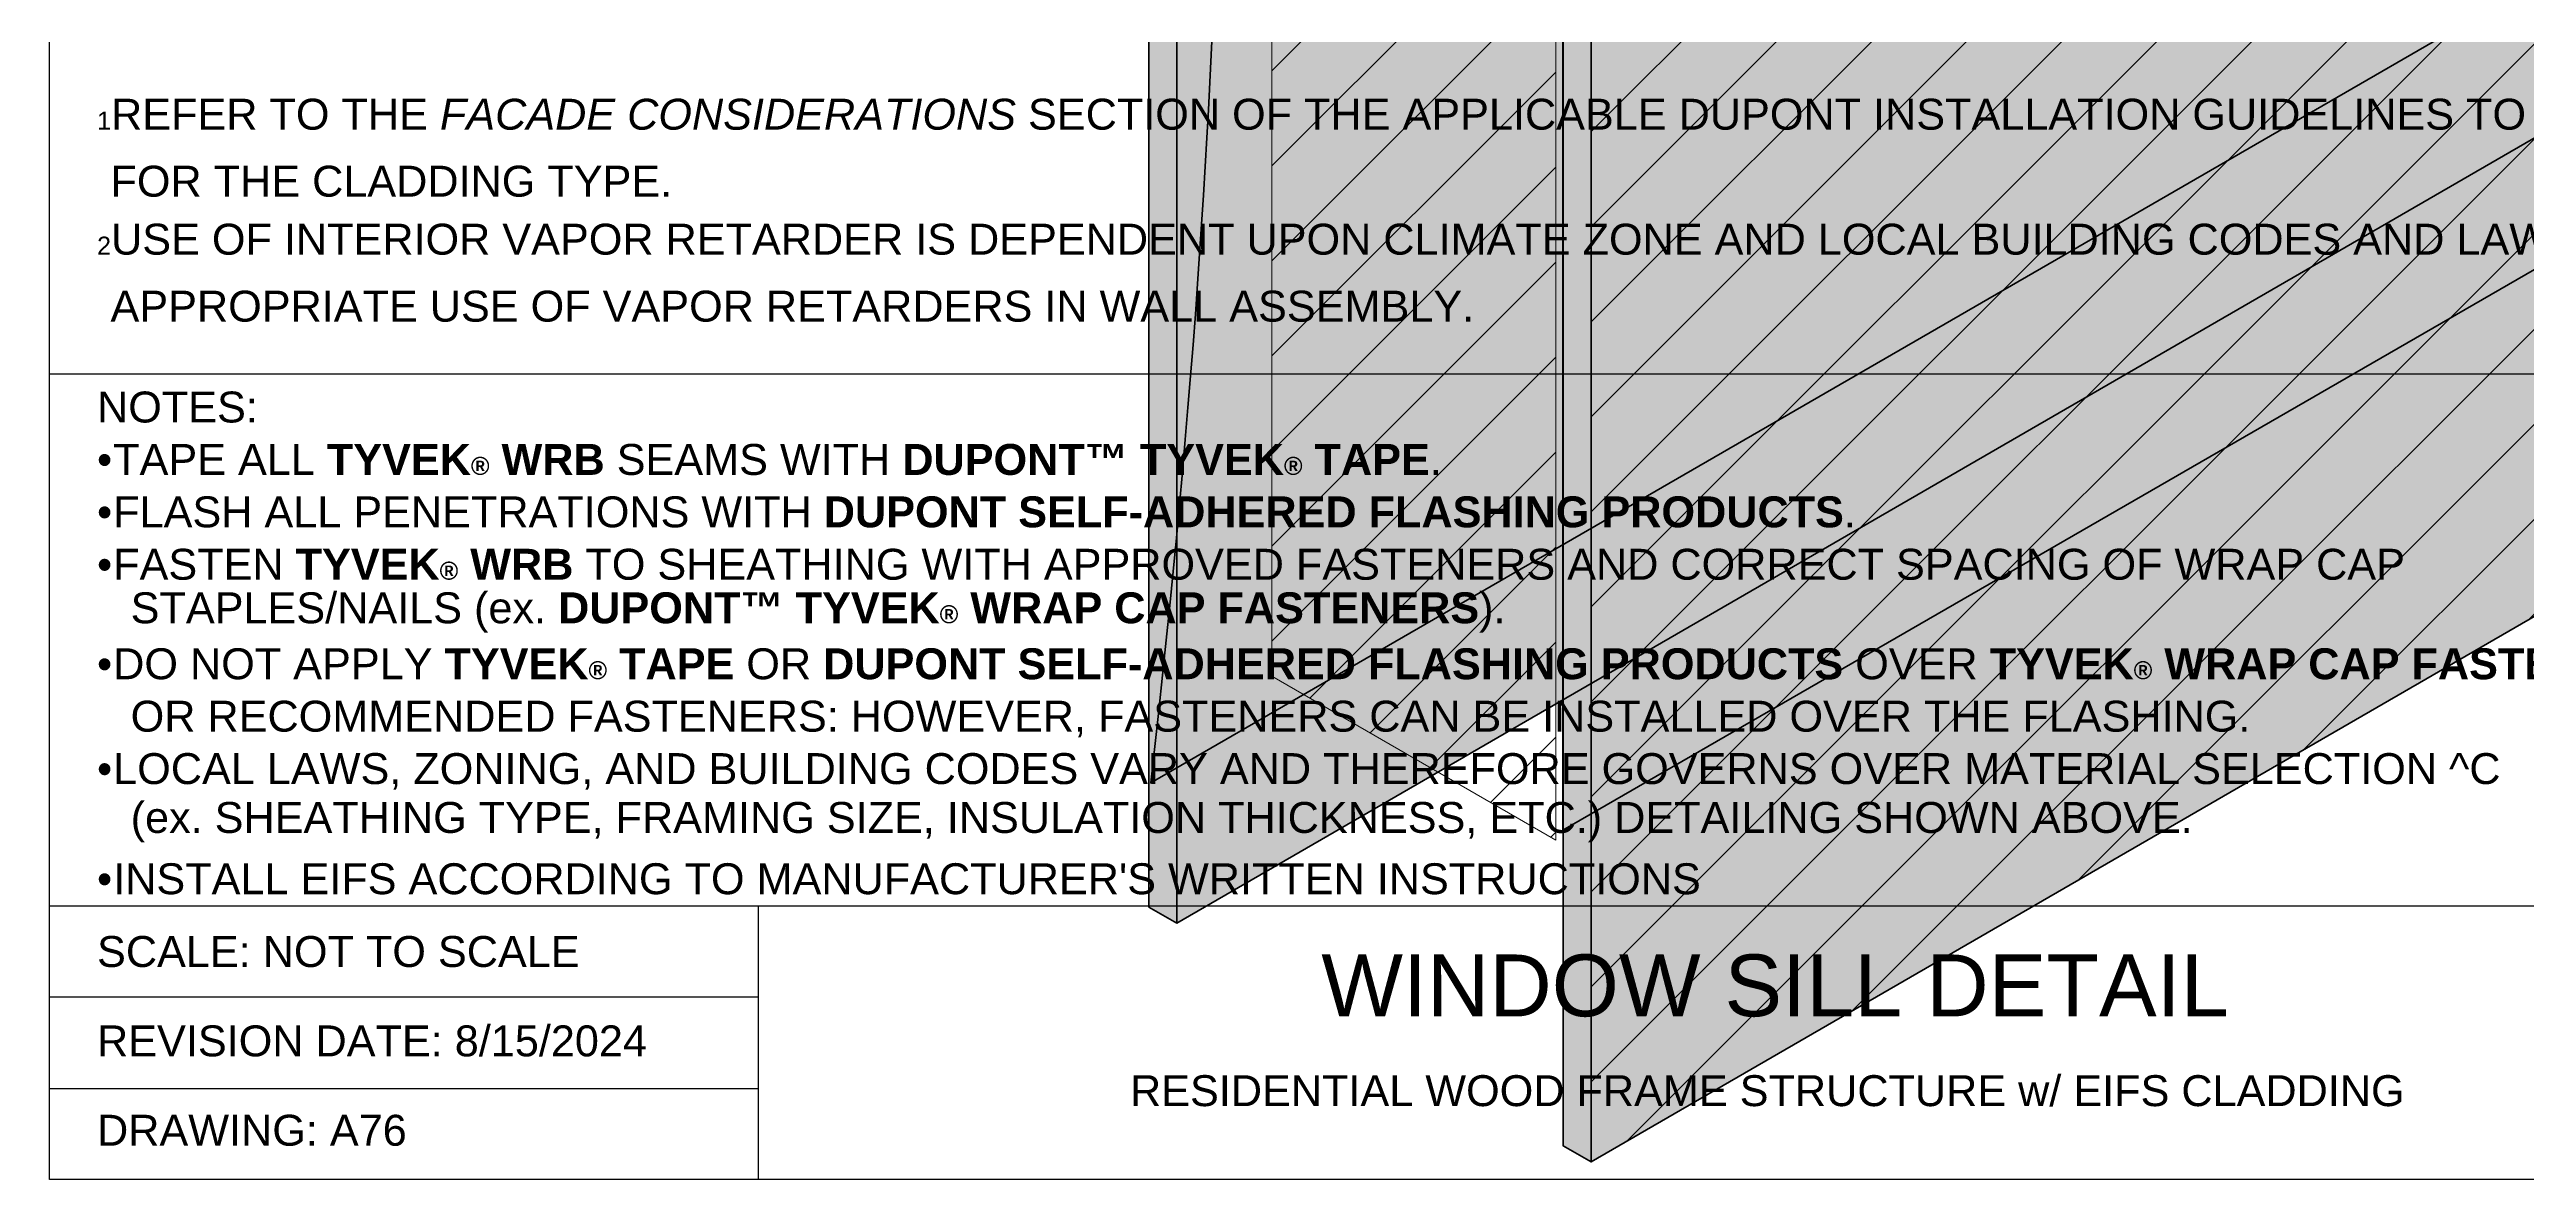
# Model space of a CAD drawing. Extents: x 26 to 585, y -763 to -3.
# Drawn here: x 26.5 to 395, y -762.8 to -594.6 of the extents above; entities that cross this region are included whole.
import ezdxf

# ---------------------------------------------------------------- set-up
doc = ezdxf.new("R2010")
doc.units = 0
doc.header["$MEASUREMENT"] = 0
for name, color, linetype, lineweight in [('background', 7, 'Continuous', 0), ('drywall', 7, 'Continuous', 0), ('OSB', 7, 'Continuous', 0), ('studs and insulation', 7, 'Continuous', 0), ('text', 7, 'Continuous', 0), ('vapor retrarder', 7, 'Continuous', 0), ('WRB', 7, 'Continuous', 0)]:
    doc.layers.add(name, color=color, linetype=linetype, lineweight=lineweight)
pattern_1 = [(45, (0, 0), (-7.07107, 7.07107), [])]

# ---------------------------------------------------------------- blocks, each defined once
blk = doc.blocks.new('Block_7')
at = {"layer": 'background', "color": 250, "lineweight": 25, "true_color": 0x231f20}
for p, q in [((26.46, -642.9), (585.42, -642.9)), ((26.46, -722.04), (429.12, -722.04)), ((131.88, -722.04), (131.88, -762.78)), ((26.46, -735.6), (131.88, -735.6)), ((26.46, -749.22), (131.88, -749.22))]:
    blk.add_line(p, q, dxfattribs=at)
blk.add_lwpolyline([(585.42, -762.78), (26.46, -762.78), (26.46, -29.1), (585.42, -29.1)], close=True, dxfattribs=at)
blk = doc.blocks.new('Block_8')
at = {"layer": 'drywall', "true_color": 0xebebec, "transparency": 33554687}
h = blk.add_hatch(color=7, dxfattribs=at)
h.dxf.hatch_style = 2
h.paths.add_polyline_path([(288.62, -287.65), (455.82, -190.92), (455.82, -573.25), (194.17, -724.62), (194.17, -462.29), (288.62, -407.65)])
at = {"layer": 'drywall', "true_color": 0xe2e3e4, "transparency": 33554687}
h = blk.add_hatch(color=254, dxfattribs=at)
h.dxf.hatch_style = 2
h.paths.add_polyline_path([(194.17, -462.29), (194.17, -724.62), (190.03, -722.24), (190.03, -459.91)])
at = {"layer": 'drywall', "color": 250, "lineweight": 35, "true_color": 0x231f20}
for points in [[(288.62, -287.65), (455.82, -190.92), (455.82, -573.25), (194.17, -724.62), (194.17, -462.29), (288.62, -407.65)], [(194.17, -462.29), (194.17, -724.62), (190.03, -722.24), (190.03, -459.91)]]:
    blk.add_lwpolyline(points, close=True, dxfattribs=at)
blk = doc.blocks.new('Block_9')
at = {"layer": 'vapor retrarder', "true_color": 0xc0e2ca, "transparency": 33554687}
h = blk.add_hatch(color=254, dxfattribs=at)
h.dxf.hatch_style = 2
edge = h.paths.add_edge_path()
edge.add_spline(control_points=[(199.26, -465.49), (201.2, -519.11), (203.58, -587.49), (190.31, -703.77), (190.31, -703.77), (558.88, -490.67), (558.88, -490.67), (558.88, -490.67), (551.08, -142.29), (551.08, -142.29), (551.08, -142.29), (295.49, -290.16), (295.49, -290.16), (292.7, -315.7), (290.81, -362.74), (294.05, -410.77), (294.05, -410.77), (199.26, -465.49), (199.26, -465.49)], knot_values=[0, 0, 0, 0, 1, 1, 1, 2, 2, 2, 3, 3, 3, 4, 4, 4, 5, 5, 5, 6, 6, 6, 6], degree=3, periodic=0)
at = {"layer": 'vapor retrarder', "color": 250, "lineweight": 35, "true_color": 0x231f20}
blk.add_open_spline([(199.26, -465.49), (201.2, -519.11), (203.58, -587.49), (190.31, -703.77), (190.31, -703.77), (558.88, -490.67), (558.88, -490.67), (558.88, -490.67), (551.08, -142.29), (551.08, -142.29), (551.08, -142.29), (295.49, -290.16), (295.49, -290.16), (292.7, -315.7), (290.81, -362.74), (294.05, -410.77), (294.05, -410.77), (199.26, -465.49), (199.26, -465.49)], degree=3, knots=[0, 0, 0, 0, 1, 1, 1, 2, 2, 2, 3, 3, 3, 4, 4, 4, 5, 5, 5, 6, 6, 6, 6], dxfattribs=at)
blk = doc.blocks.new('Block_11')
at = {"layer": 'studs and insulation', "true_color": 0xffeb95, "transparency": 33554687}
h = blk.add_hatch(color=41, dxfattribs=at)
h.dxf.hatch_style = 2
h.paths.add_polyline_path([(558.47, -533.66), (558.47, -337.75), (251.64, -514.9), (251.64, -710.81)])
at = {"layer": 'studs and insulation', "true_color": 0x000000, "transparency": 33554687}
h = blk.add_hatch(dxfattribs=at)
h.set_pattern_fill('_U', color=18, scale=10, angle=45, style=2, pattern_type=0)
h.set_pattern_definition(pattern_1)
h.paths.add_polyline_path([(250.56, -712.26), (250.56, -515), (208.3, -490.6), (208.3, -687.86)])
at = {"layer": 'studs and insulation', "color": 250, "lineweight": 60, "true_color": 0x231f20}
blk.add_lwpolyline([(558.47, -533.66), (558.47, -337.75), (251.64, -514.9), (251.64, -710.81)], close=True, dxfattribs=at)
at = {"layer": 'studs and insulation'}
blk.add_lwpolyline([(250.56, -712.26), (250.56, -515), (208.3, -490.6), (208.3, -687.86)], close=True, dxfattribs=at)
blk = doc.blocks.new('Block_10')
at = {"layer": 'studs and insulation'}
blk.add_blockref('Block_11', (0, 0), dxfattribs=at)
blk = doc.blocks.new('Block_15')
at = {"layer": 'OSB', "true_color": 0xcfae78, "transparency": 33554687}
h = blk.add_hatch(color=43, dxfattribs=at)
h.dxf.hatch_style = 2
h.paths.add_polyline_path([(348.55, -324.2), (517.48, -226.47), (517.48, -608.8), (255.83, -760.17), (255.83, -497.84), (348.55, -444.2)])
h = blk.add_hatch(color=43, dxfattribs=at)
h.dxf.hatch_style = 2
h.paths.add_polyline_path([(255.83, -497.84), (255.83, -760.17), (251.69, -757.78), (251.69, -495.45)])
at = {"layer": 'OSB', "color": 250, "lineweight": 35, "true_color": 0x231f20}
for points in [[(348.55, -324.2), (517.48, -226.47), (517.48, -608.8), (255.83, -760.17), (255.83, -497.84), (348.55, -444.2)], [(255.83, -497.84), (255.83, -760.17), (251.69, -757.78), (251.69, -495.45)]]:
    blk.add_lwpolyline(points, close=True, dxfattribs=at)
blk = doc.blocks.new('Block_16')
at = {"layer": 'WRB', "true_color": 0x000000, "transparency": 33554687}
h = blk.add_hatch(dxfattribs=at)
h.set_pattern_fill('_U', color=18, scale=10, angle=45, style=2, pattern_type=0)
h.set_pattern_definition(pattern_1)
h.paths.add_polyline_path([(517.48, -608.8), (255.83, -760.17), (255.83, -497.84), (348.55, -444.2), (348.55, -324.2), (517.48, -226.47)])
h = blk.add_hatch(dxfattribs=at)
h.set_pattern_fill('_U', color=18, scale=10, angle=45, style=2, pattern_type=0)
h.set_pattern_definition(pattern_1)
h.paths.add_polyline_path([(517.48, -608.8), (255.83, -760.17), (255.83, -497.84), (348.55, -444.2), (348.55, -324.2), (517.48, -226.47)])
at = {"layer": 'WRB', "color": 250, "lineweight": 35, "true_color": 0x231f20}
blk.add_lwpolyline([(348.55, -324.2), (517.48, -226.47), (517.48, -608.8), (255.83, -760.17), (255.83, -497.84), (348.55, -444.2)], close=True, dxfattribs=at)
at = {"layer": 'WRB'}
blk.add_lwpolyline([(517.48, -608.8), (255.83, -760.17), (255.83, -497.84), (348.55, -444.2), (348.55, -324.2), (517.48, -226.47)], close=True, dxfattribs=at)
blk.add_lwpolyline([(517.48, -608.8), (255.83, -760.17), (255.83, -497.84), (348.55, -444.2), (348.55, -324.2), (517.48, -226.47)], close=True, dxfattribs=at)

msp = doc.modelspace()

# ---------------------------------------------------------------- block references
at = {"layer": 'background'}
msp.add_blockref('Block_7', (0, 0), dxfattribs=at)
at = {"layer": 'drywall'}
msp.add_blockref('Block_8', (0, 0), dxfattribs=at)
at = {"layer": 'OSB'}
msp.add_blockref('Block_15', (0, 0), dxfattribs=at)
at = {"layer": 'studs and insulation'}
msp.add_blockref('Block_10', (0, 0), dxfattribs=at)
at = {"layer": 'vapor retrarder'}
msp.add_blockref('Block_9', (0, 0), dxfattribs=at)
at = {"layer": 'WRB'}
msp.add_blockref('Block_16', (0, 0), dxfattribs=at)

# ---------------------------------------------------------------- texts
at = {"layer": 'text', "char_height": 0.2, "attachment_point": 7}
for s, insert in [('\\C250;\\c2105123;\\FArial|b0|i0|c1;\\H2.682966;\\W1.000000;1\\H4.602000;REFER TO THE \\FArial Italic|b0|i1|c1;FACADE CONSIDERATIONS \\FArial|b0|i0|c1;SECTION OF THE APPLICABLE DUPONT INSTALLATION GUIDELINES TO HELP DETERMINE THE APPROPRIATE \\C165;\\c11033150;\\FArial Bold|b1|i0|c1;TYVEK\\H2.682966;®\\H4.602000; WRB ', (33.53, -606.61)), ('\\C250;\\c2105123;\\FArial|b0|i0|c1;\\H4.602000;\\W1.000000;FOR THE CLADDING TYPE.', (35.53, -616.58)), ('\\C250;\\c2105123;\\FArial|b0|i0|c1;\\H2.682966;\\W1.000000;2\\H4.602000;USE OF INTERIOR VAPOR RETARDER IS DEPENDENT UPON CLIMATE ZONE AND LOCAL BUILDING CODES AND LAWS. CONSULT LOCAL JURISDICTION TO ENSURE ', (33.53, -625.21)), ('\\C250;\\c2105123;\\FArial|b0|i0|c1;\\H4.602000;\\W1.000000;APPROPRIATE USE OF VAPOR RETARDERS IN WALL ASSEMBLY.', (35.53, -635.18)), ('\\C250;\\c2105123;\\FArial|b0|i0|c1;\\H4.602000;\\W1.000000;NOTES:', (33.53, -650.19)), ('\\C250;\\c2105123;\\FArial|b0|i0|c1;\\H4.602000;\\W1.000000;•^ITAPE ALL \\C165;\\c11033150;\\FArial Bold|b1|i0|c1;TYVEK\\H2.682966;®\\H4.602000; WRB \\C250;\\c2105123;\\FArial|b0|i0|c1;SEAMS WITH \\C142;\\c14789159;\\FArial Bold|b1|i0|c1;DUPONT™ TYVEK\\H2.682966;®\\H4.602000; TAPE\\C250;\\c2105123;\\FArial|b0|i0|c1;.', (33.53, -657.99)), ('\\C250;\\c2105123;\\FArial|b0|i0|c1;\\H4.602000;\\W1.000000;•^IFLASH ALL PENETRATIONS WITH \\C240;\\c4339695;\\FArial Bold|b1|i0|c1;DUPONT SELF-ADHERED FLASHING PRODUCTS\\C250;\\c2105123;\\FArial|b0|i0|c1;.', (33.53, -665.79)), ('\\C250;\\c2105123;\\FArial|b0|i0|c1;\\H4.602000;\\W1.000000;•^IFASTEN \\C165;\\c11033150;\\FArial Bold|b1|i0|c1;TYVEK\\H2.682966;®\\H4.602000; WRB \\C250;\\c2105123;\\FArial|b0|i0|c1;TO SHEATHING WITH APPROVED FASTENERS AND CORRECT SPACING OF WRAP CAP ', (33.53, -673.59)), ('\\C250;\\c2105123;\\FArial|b0|i0|c1;\\H4.602000;\\W1.000000;STAPLES/NAILS (ex. \\C165;\\c11033150;\\FArial Bold|b1|i0|c1;DUPONT™ TYVEK\\H2.682966;®\\H4.602000; WRAP CAP FASTENERS\\C250;\\c2105123;\\FArial|b0|i0|c1;).', (38.53, -681.39)), ('\\C250;\\c2105123;\\FArial|b0|i0|c1;\\H4.602000;\\W1.000000;•^IDO NOT APPLY \\C142;\\c14789159;\\FArial Bold|b1|i0|c1;TYVEK\\H2.682966;®\\H4.602000; TAPE\\C165;\\c11033150; \\C250;\\c2105123;\\FArial|b0|i0|c1;OR \\C240;\\c4339695;\\FArial Bold|b1|i0|c1;DUPONT SELF-ADHERED FLASHING PRODUCTS \\C250;\\c2105123;\\FArial|b0|i0|c1;OVER \\C165;\\c11033150;\\FArial Bold|b1|i0|c1;TYVEK\\H2.682966;®\\H4.602000; WRAP CAP FASTENERS\\C250;\\c2105123;\\FArial|b0|i0|c1;, ', (33.53, -689.19)), ('\\C250;\\c2105123;\\FArial|b0|i0|c1;\\H4.602000;\\W1.000000;OR RECOMMENDED FASTENERS: HOWEVER, FASTENERS CAN BE INSTALLED OVER THE FLASHING.', (38.53, -696.99)), ('\\C250;\\c2105123;\\FArial|b0|i0|c1;\\H4.602000;\\W1.000000;•^ILOCAL LAWS, ZONING, AND BUILDING CODES VARY AND THEREFORE GOVERNS OVER MATERIAL SELECTION ^C', (33.53, -704.79)), ('\\C250;\\c2105123;\\FArial|b0|i0|c1;\\H4.602000;\\W1.000000;(ex. SHEATHING TYPE, FRAMING SIZE, INSULATION THICKNESS, ETC.) DETAILING SHOWN ABOVE.', (38.53, -712.59)), ("\\C250;\\c2105123;\\FArial|b0|i0|c1;\\H4.602000;\\W1.000000;•^IINSTALL EIFS ACCORDING TO MANUFACTURER'S WRITTEN INSTRUCTIONS", (33.53, -720.39)), ('\\C250;\\c2105123;\\FArial|b0|i0|c1;\\H4.602000;\\W1.000000;SCALE: NOT TO SCALE', (33.53, -731.22)), ('\\C250;\\c2105123;\\FArial|b0|i0|c1;\\H9.204000;\\W1.000000;WINDOW SILL DETAIL', (215.69, -738.63)), ('\\C250;\\c2105123;\\FArial|b0|i0|c1;\\H4.602000;\\W1.000000;REVISION DATE: 8/15/2024', (33.53, -744.52)), ('\\C250;\\c2105123;\\FArial|b0|i0|c1;\\H4.602000;\\W1.000000;RESIDENTIAL WOOD FRAME STRUCTURE w/ EIFS CLADDING', (187.22, -751.93)), ('\\C250;\\c2105123;\\FArial|b0|i0|c1;\\H4.602000;\\W1.000000;DRAWING: A76', (33.53, -757.82))]:
    msp.add_mtext(s, dxfattribs=dict(at, insert=insert))

doc.saveas('drawing.dxf')
